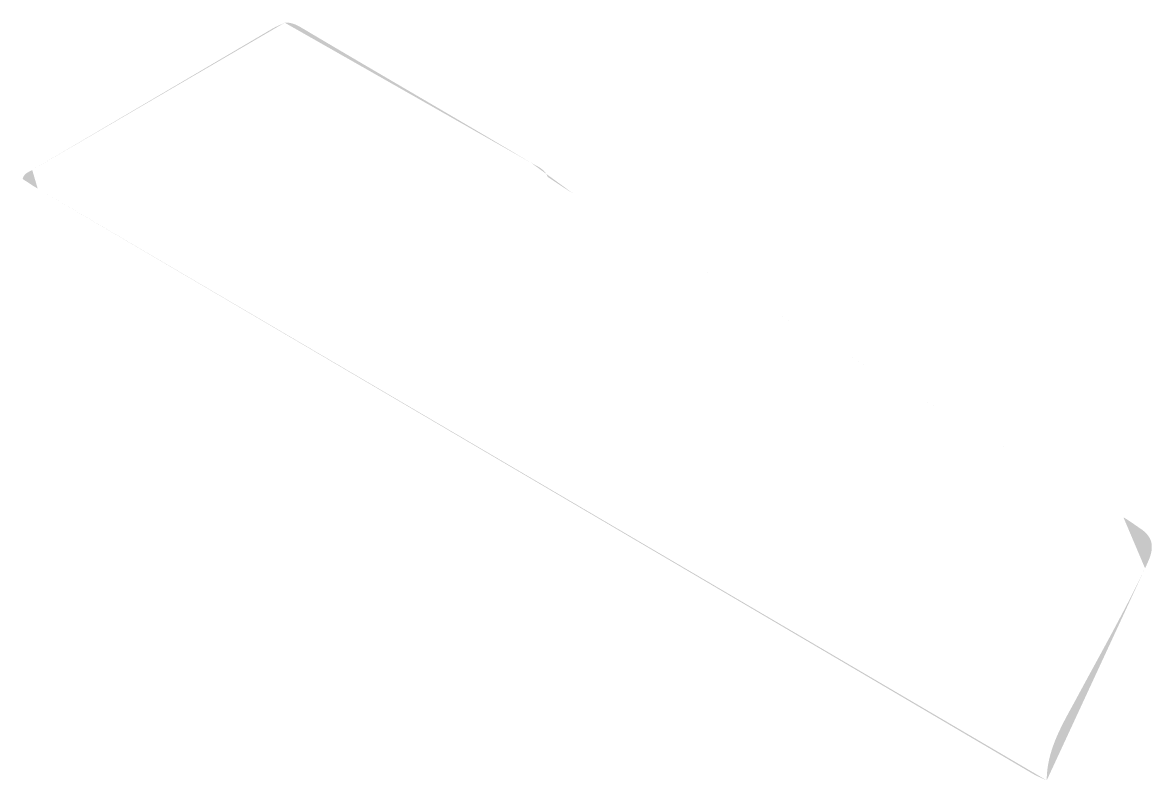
# Model space of a CAD drawing. Header units: metres. Extents: x -144 to 1000, y -717 to 29.
# Drawn here: x -144.26394 to -144.25594, y -716.98029 to -716.97492 of the extents above; entities that cross this region are included whole.
import ezdxf

# ---------------------------------------------------------------- set-up
doc = ezdxf.new("R2010")
doc.units = ezdxf.units.M
doc.layers.add('G-IMPT', color=1, linetype='Continuous', lineweight=9)

msp = doc.modelspace()

# ---------------------------------------------------------------- hatches: boundary and pattern name
at = {"layer": 'G-IMPT', "lineweight": 18, "true_color": 0x131358}
h = msp.add_hatch(color=168, dxfattribs=at)
edge = h.paths.add_edge_path(flags=0)
edge.add_spline(control_points=[(-144.2560136, -716.9785142), (-144.2560209, -716.9785092), (-144.2560355, -716.9784993), (-144.2560573, -716.9784841), (-144.2560791, -716.978469), (-144.256101, -716.978454), (-144.2561231, -716.9784395), (-144.2561382, -716.9784304), (-144.2561458, -716.9784259)], knot_values=[0, 0, 0, 0, 0.166667, 0.333333, 0.5, 0.666667, 0.833333, 1, 1, 1, 1], degree=3, periodic=0)
edge.add_spline(control_points=[(-144.2559926, -716.9787872), (-144.2559909, -716.9787837), (-144.2559877, -716.9787769), (-144.2559828, -716.9787666), (-144.255978, -716.9787562), (-144.2559717, -716.9787424), (-144.2559614, -716.9787181), (-144.2559447, -716.9786693), (-144.2559404, -716.9786125), (-144.2559665, -716.9785564), (-144.255995, -716.978528), (-144.2560136, -716.9785142)], knot_values=[0, 0, 0, 0, 0.037037, 0.074074, 0.111111, 0.148148, 0.222222, 0.37037, 0.666667, 0.833333, 1, 1, 1, 1], degree=3, periodic=0)
edge = h.paths.add_edge_path(flags=0)
edge.add_spline(control_points=[(-144.2564717, -716.9796965), (-144.2564569, -716.979669), (-144.2564273, -716.9796142), (-144.2563827, -716.9795321), (-144.256338, -716.9794501), (-144.2562933, -716.979368), (-144.2562487, -716.9792858), (-144.2561898, -716.9791761), (-144.2561244, -716.9790521), (-144.2560537, -716.9789133), (-144.2560127, -716.9788294), (-144.2559926, -716.9787872)], knot_values=[0, 0, 0, 0, 0.090909, 0.181818, 0.272727, 0.363636, 0.454545, 0.545455, 0.727273, 0.863636, 1, 1, 1, 1], degree=3, periodic=0)
edge.add_spline(control_points=[(-144.256689, -716.9802894), (-144.2566888, -716.9802521), (-144.2566822, -716.9801798), (-144.2566482, -716.9800429), (-144.2565903, -716.9799148), (-144.2565229, -716.97979), (-144.2564885, -716.9797277), (-144.2564717, -716.9796965)], knot_values=[0, 0, 0, 0, 0.166667, 0.333333, 0.666667, 0.833333, 1, 1, 1, 1], degree=3, periodic=0)
edge = h.paths.add_edge_path(flags=0)
edge.add_spline(control_points=[(-144.2567894, -716.9802414), (-144.256784, -716.9802445), (-144.2567733, -716.9802505), (-144.2567567, -716.9802587), (-144.2567398, -716.9802665), (-144.2567228, -716.9802741), (-144.2567058, -716.9802816), (-144.2566946, -716.9802868), (-144.256689, -716.9802894)], knot_values=[0, 0, 0, 0, 0.166667, 0.333333, 0.5, 0.666667, 0.833333, 1, 1, 1, 1], degree=3, periodic=0)
edge.add_spline(control_points=[(-144.2638372, -716.9760984), (-144.2626627, -716.9767891), (-144.2603135, -716.9781702), (-144.2579641, -716.979551), (-144.2567894, -716.9802414)], knot_values=[0, 0, 0, 0, 0.5, 1, 1, 1, 1], degree=3, periodic=0)
edge = h.paths.add_edge_path(flags=0)
edge.add_spline(control_points=[(-144.2639442, -716.9760301), (-144.2639354, -716.9760357), (-144.2639178, -716.9760471), (-144.2638913, -716.9760646), (-144.2638646, -716.9760819), (-144.2638464, -716.976093), (-144.2638372, -716.9760984)], knot_values=[0, 0, 0, 0, 0.25, 0.5, 0.75, 1, 1, 1, 1], degree=3, periodic=0)
edge.add_spline(control_points=[(-144.263876, -716.9759663), (-144.263878, -716.9759675), (-144.2638821, -716.9759698), (-144.2638884, -716.9759731), (-144.2638947, -716.9759764), (-144.263901, -716.9759798), (-144.2639072, -716.9759834), (-144.2639133, -716.9759872), (-144.2639191, -716.9759914), (-144.2639246, -716.9759961), (-144.2639296, -716.9760013), (-144.2639338, -716.9760067), (-144.2639367, -716.9760114), (-144.2639386, -716.9760149), (-144.2639413, -716.9760204), (-144.263943, -716.9760256), (-144.2639442, -716.9760301)], knot_values=[0, 0, 0, 0, 0.076923, 0.153846, 0.230769, 0.307692, 0.384615, 0.461538, 0.538462, 0.615385, 0.692308, 0.769231, 0.826923, 0.855769, 0.884615, 1, 1, 1, 1], degree=3, periodic=0)
edge = h.paths.add_edge_path(flags=0)
edge.add_spline(control_points=[(-144.2621731, -716.9749649), (-144.262457, -716.9751317), (-144.2630247, -716.9754654), (-144.2635922, -716.9757993), (-144.263876, -716.9759663)], knot_values=[0, 0, 0, 0, 0.5, 1, 1, 1, 1], degree=3, periodic=0)
edge.add_spline(control_points=[(-144.2620871, -716.9749235), (-144.2620928, -716.9749262), (-144.2621044, -716.9749316), (-144.2621219, -716.9749394), (-144.2621393, -716.9749473), (-144.2621565, -716.9749556), (-144.2621676, -716.9749618), (-144.2621731, -716.9749649)], knot_values=[0, 0, 0, 0, 0.2, 0.4, 0.6, 0.8, 1, 1, 1, 1], degree=3, periodic=0)
edge = h.paths.add_edge_path(flags=0)
edge.add_spline(control_points=[(-144.2619533, -716.9749679), (-144.2619568, -716.9749659), (-144.2619637, -716.9749618), (-144.2619741, -716.9749557), (-144.2619845, -716.9749499), (-144.2619986, -716.9749425), (-144.2620236, -716.9749311), (-144.2620538, -716.9749228), (-144.2620786, -716.9749227), (-144.2620871, -716.9749235)], knot_values=[0, 0, 0, 0, 0.083333, 0.166667, 0.25, 0.333333, 0.5, 0.833333, 1, 1, 1, 1], degree=3, periodic=0)
edge.add_spline(control_points=[(-144.2603426, -716.9759151), (-144.2604319, -716.9758621), (-144.2606106, -716.9757564), (-144.2608791, -716.9755987), (-144.2611479, -716.9754414), (-144.2614167, -716.9752841), (-144.2616853, -716.9751265), (-144.261864, -716.9750209), (-144.2619533, -716.9749679)], knot_values=[0, 0, 0, 0, 0.166667, 0.333333, 0.5, 0.666667, 0.833333, 1, 1, 1, 1], degree=3, periodic=0)
edge = h.paths.add_edge_path(flags=0)
edge.add_spline(control_points=[(-144.2602241, -716.9760159), (-144.2602266, -716.9760089), (-144.2602326, -716.9759959), (-144.2602482, -716.9759741), (-144.2602733, -716.9759532), (-144.2603023, -716.975937), (-144.2603257, -716.9759247), (-144.260337, -716.9759184), (-144.2603426, -716.9759151)], knot_values=[0, 0, 0, 0, 0.125, 0.25, 0.5, 0.75, 0.875, 1, 1, 1, 1], degree=3, periodic=0)
edge.add_spline(control_points=[(-144.2600495, -716.9761293), (-144.2600594, -716.9761234), (-144.2600792, -716.9761114), (-144.2601182, -716.9760865), (-144.2601566, -716.9760608), (-144.2601951, -716.976035), (-144.2602144, -716.9760223), (-144.2602241, -716.9760159)], knot_values=[0, 0, 0, 0, 0.166667, 0.333333, 0.666667, 0.833333, 1, 1, 1, 1], degree=3, periodic=0)
edge = h.paths.add_edge_path(flags=0)
edge.add_line((-144.2561458, -716.9784259), (-144.2580976, -716.9772776))
edge.add_line((-144.2580976, -716.9772776), (-144.2600495, -716.9761293))

doc.saveas('drawing.dxf')
